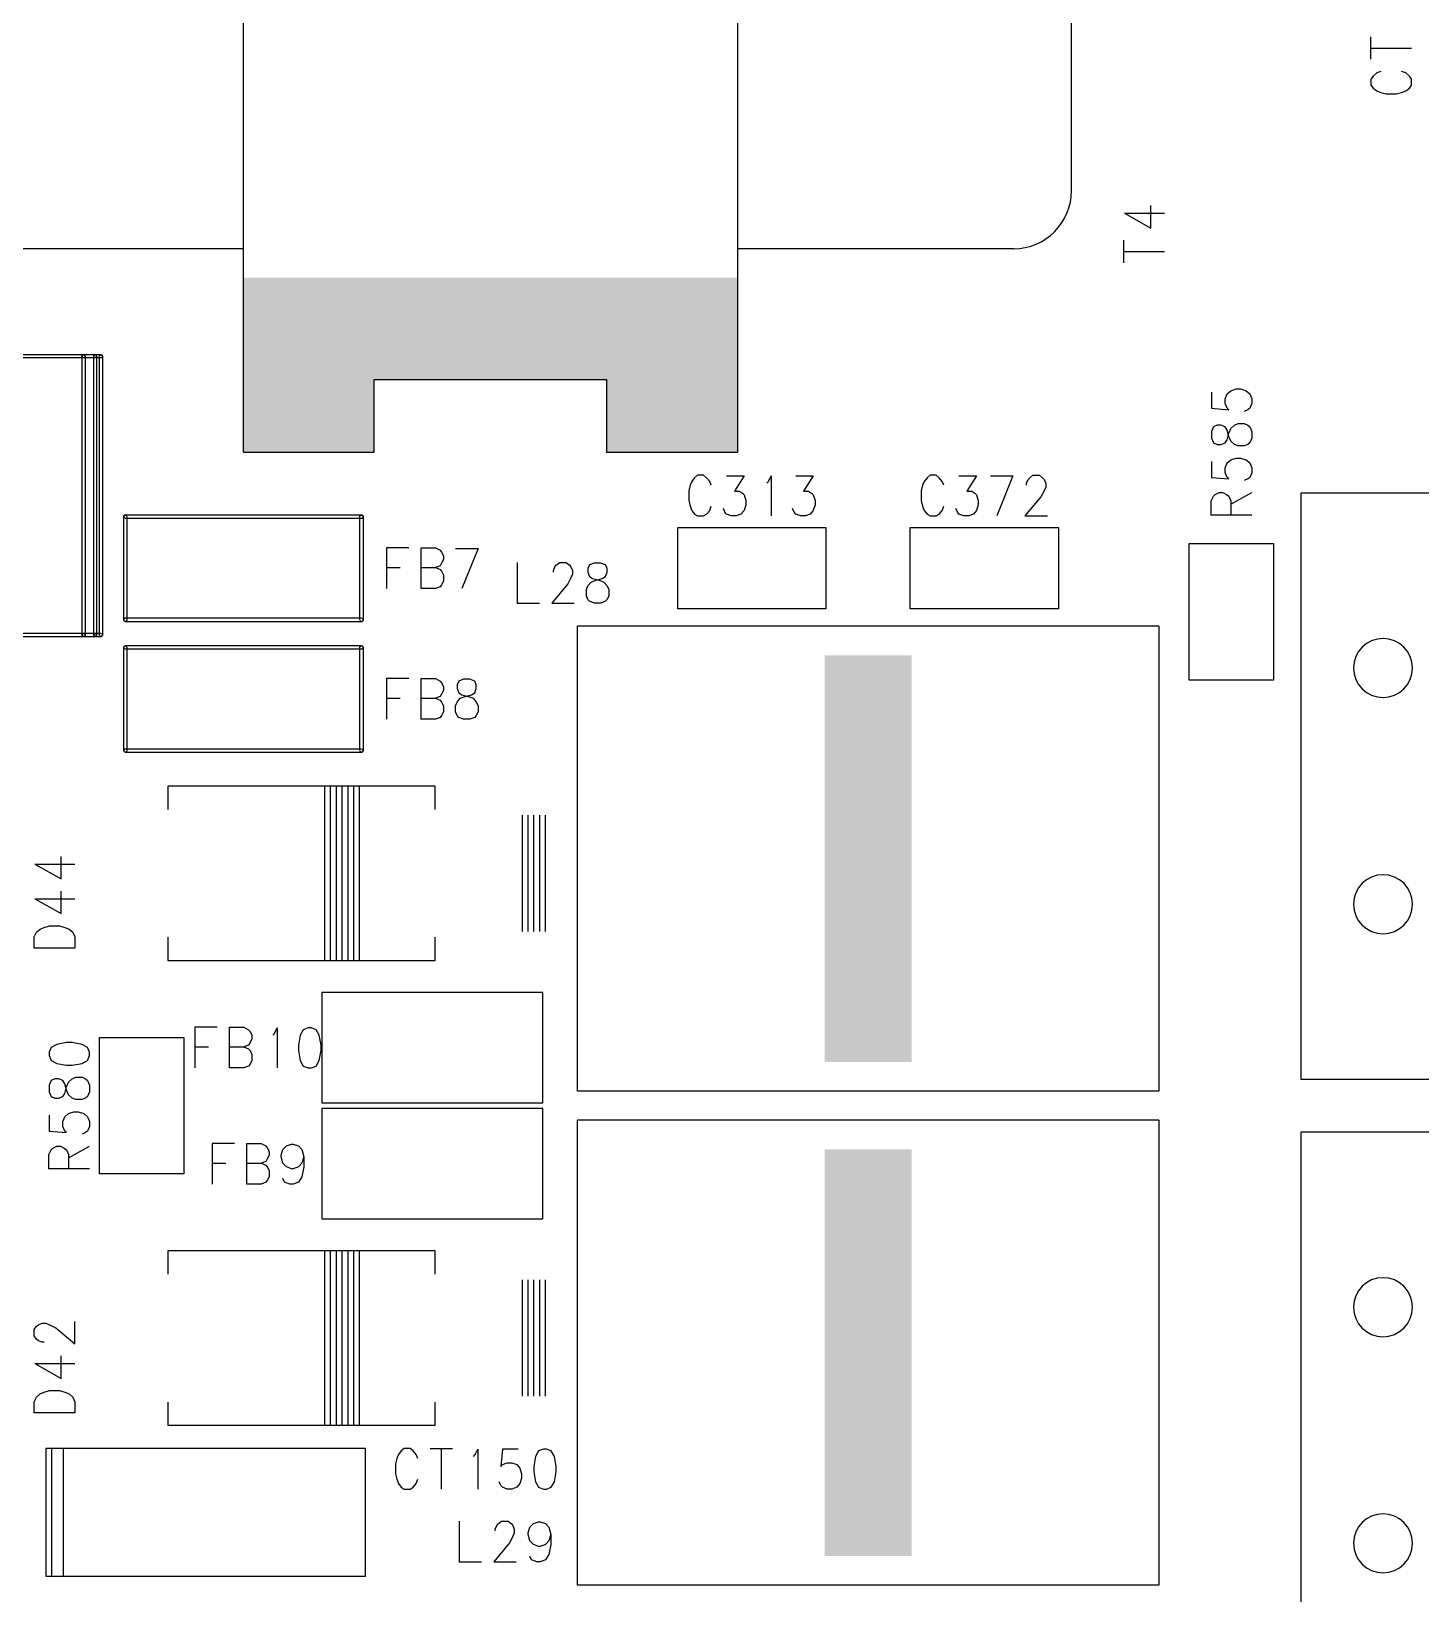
# Model space of a CAD drawing. Extents: x 295 to 953, y 10 to 290.
# Drawn here: x 709.01 to 748.45, y 117.34 to 161.71 of the extents above; entities that cross this region are included whole.
import ezdxf

# ---------------------------------------------------------------- set-up
doc = ezdxf.new("R2010")
doc.units = 0
doc.header["$LTSCALE"] = 5
doc.header["$MEASUREMENT"] = 0
doc.layers.add('13_C-SILK_GBR', color=7, linetype='CONTINUOUS')

msp = doc.modelspace()

# ---------------------------------------------------------------- linework, layer by layer
at = {"layer": '13_C-SILK_GBR'}
for p, q in [((715.028, 149.763), (715.028, 190.188)), ((729.053, 190.188), (729.053, 149.763)), ((738.54, 157.187), (738.54, 182.763)), ((747.038, 160.915), (747.038, 161.553)), ((747.038, 161.233), (748.193, 161.233)), ((747.107, 160.438), (747.038, 160.354)), ((747.038, 160.354), (747.038, 160.182)), ((747.038, 160.182), (747.107, 160.1)), ((747.212, 160.527), (747.107, 160.438)), ((747.318, 160.572), (747.212, 160.527)), ((748.036, 160.527), (747.912, 160.572)), ((748.14, 160.438), (748.036, 160.527)), ((748.193, 160.354), (748.14, 160.438)), ((748.14, 160.1), (748.193, 160.182)), ((748.193, 160.182), (748.193, 160.354)), ((747.107, 160.1), (747.212, 160.016)), ((747.212, 160.016), (747.318, 159.971)), ((747.318, 159.971), (747.475, 159.933)), ((747.475, 159.933), (747.755, 159.933)), ((747.755, 159.933), (747.912, 159.971)), ((747.912, 159.971), (748.036, 160.016)), ((748.036, 160.016), (748.14, 160.1)), ((740.796, 156.122), (740.796, 156.76)), ((740.043, 156.542), (740.796, 156.122)), ((740.043, 156.542), (741.18, 156.542)), ((740.025, 155.14), (740.025, 155.778)), ((707.19, 155.538), (715.028, 155.538)), ((729.053, 155.538), (736.89, 155.538)), ((740.025, 155.458), (741.18, 155.458)), ((710.49, 152.526), (694.815, 152.526)), ((694.815, 152.444), (710.49, 152.444)), ((710.474, 152.526), (710.449, 152.502)), ((710.449, 152.502), (710.474, 152.526)), ((710.449, 152.502), (710.449, 152.469)), ((710.449, 152.485), (710.449, 152.502)), ((710.449, 144.565), (710.449, 152.485)), ((710.449, 152.469), (710.474, 152.444)), ((710.49, 152.526), (710.474, 152.526)), ((710.474, 152.526), (710.507, 152.526)), ((710.82, 152.526), (710.49, 152.526)), ((710.49, 152.444), (710.82, 152.444)), ((710.49, 152.444), (710.507, 152.444)), ((710.531, 152.502), (710.507, 152.526)), ((710.507, 152.526), (710.531, 152.502)), ((710.507, 152.444), (710.531, 152.469)), ((710.531, 152.469), (710.531, 152.502)), ((710.531, 152.485), (710.531, 144.565)), ((710.804, 152.526), (710.779, 152.502)), ((710.779, 152.502), (710.804, 152.526)), ((710.779, 152.502), (710.779, 152.469)), ((710.779, 152.485), (710.779, 152.502)), ((710.779, 144.565), (710.779, 152.485)), ((710.779, 152.469), (710.804, 152.444)), ((710.82, 152.526), (710.804, 152.526)), ((710.804, 152.526), (710.837, 152.526)), ((710.985, 152.526), (710.82, 152.526)), ((710.82, 152.444), (710.985, 152.444)), ((710.82, 152.444), (710.837, 152.444)), ((710.837, 152.526), (710.861, 152.502)), ((710.861, 152.502), (710.837, 152.526)), ((710.837, 152.444), (710.861, 152.469)), ((710.861, 152.469), (710.861, 152.502)), ((710.861, 152.485), (710.861, 144.565)), ((710.944, 152.502), (710.969, 152.526)), ((710.944, 152.485), (710.944, 152.502)), ((710.944, 144.565), (710.944, 152.485)), ((710.969, 152.526), (711.002, 152.526)), ((710.985, 152.444), (711.002, 152.444)), ((711.026, 152.502), (711.002, 152.526)), ((711.002, 152.526), (711.026, 152.502)), ((711.002, 152.444), (711.026, 152.469)), ((711.026, 152.469), (711.026, 152.502)), ((711.026, 152.485), (711.026, 144.565)), ((718.74, 151.825), (725.34, 151.825)), ((718.74, 149.763), (718.74, 151.825)), ((725.34, 151.825), (725.34, 149.763)), ((742.518, 151.459), (742.518, 151.005)), ((742.903, 151.274), (742.955, 151.414)), ((742.955, 151.414), (743.059, 151.503)), ((743.059, 151.503), (743.218, 151.554)), ((743.218, 151.554), (743.34, 151.554)), ((743.34, 151.554), (743.498, 151.503)), ((743.498, 151.503), (743.602, 151.414)), ((743.602, 151.414), (743.655, 151.274)), ((742.518, 151.005), (743.008, 150.96)), ((742.903, 151.139), (742.903, 151.274)), ((742.955, 151.005), (742.903, 151.139)), ((743.008, 150.96), (742.955, 151.005)), ((743.549, 150.96), (743.446, 150.916)), ((743.602, 151.005), (743.549, 150.96)), ((743.655, 151.139), (743.602, 151.005)), ((743.655, 151.274), (743.655, 151.139)), ((742.569, 150.477), (742.518, 150.343)), ((742.675, 150.522), (742.569, 150.477)), ((742.781, 150.522), (742.675, 150.522)), ((742.903, 150.477), (742.781, 150.522)), ((742.955, 150.388), (742.903, 150.477)), ((743.008, 150.299), (743.059, 150.432)), ((743.059, 150.432), (743.165, 150.522)), ((743.165, 150.522), (743.271, 150.573)), ((743.271, 150.573), (743.446, 150.573)), ((743.446, 150.573), (743.549, 150.522)), ((743.549, 150.522), (743.602, 150.477)), ((743.602, 150.477), (743.655, 150.343)), ((742.518, 150.343), (742.518, 150.157)), ((742.518, 150.157), (742.569, 150.023)), ((742.569, 150.023), (742.675, 149.979)), ((742.675, 149.979), (742.781, 149.979)), ((742.781, 149.979), (742.903, 150.023)), ((742.903, 150.023), (742.955, 150.112)), ((743.008, 150.203), (742.955, 150.388)), ((742.955, 150.112), (743.008, 150.299)), ((743.059, 150.068), (743.008, 150.203)), ((743.165, 149.979), (743.059, 150.068)), ((743.271, 149.934), (743.165, 149.979)), ((743.549, 149.979), (743.446, 149.934)), ((743.602, 150.023), (743.549, 149.979)), ((743.655, 150.157), (743.602, 150.023)), ((743.655, 150.343), (743.655, 150.157)), ((715.028, 149.763), (718.74, 149.763)), ((725.34, 149.763), (729.053, 149.763)), ((742.955, 149.451), (743.059, 149.54)), ((743.059, 149.54), (743.218, 149.591)), ((743.218, 149.591), (743.34, 149.591)), ((743.446, 149.934), (743.271, 149.934)), ((743.34, 149.591), (743.498, 149.54)), ((743.498, 149.54), (743.602, 149.451)), ((727.922, 149.103), (727.84, 149.033)), ((728.094, 149.103), (727.922, 149.103)), ((728.178, 149.033), (728.094, 149.103)), ((734.522, 149.103), (734.44, 149.033)), ((734.694, 149.103), (734.522, 149.103)), ((734.778, 149.033), (734.694, 149.103)), ((737.352, 149.033), (737.441, 149.103)), ((737.441, 149.103), (737.628, 149.103)), ((737.628, 149.103), (737.717, 149.033)), ((742.518, 149.495), (742.518, 149.041)), ((742.903, 149.31), (742.955, 149.451)), ((742.903, 149.175), (742.903, 149.31)), ((742.955, 149.041), (742.903, 149.175)), ((743.602, 149.451), (743.655, 149.31)), ((743.655, 149.175), (743.602, 149.041)), ((743.655, 149.31), (743.655, 149.175)), ((727.711, 148.822), (727.673, 148.665)), ((727.673, 148.665), (727.673, 148.385)), ((727.756, 148.928), (727.711, 148.822)), ((727.84, 149.033), (727.756, 148.928)), ((728.267, 148.928), (728.178, 149.033)), ((728.312, 148.822), (728.267, 148.928)), ((728.744, 149.084), (729.242, 149.084)), ((729.242, 149.084), (728.968, 148.647)), ((728.968, 148.647), (729.109, 148.647)), ((729.109, 148.647), (729.198, 148.594)), ((729.886, 148.875), (729.937, 148.928)), ((729.937, 148.928), (730.013, 149.084)), ((730.013, 149.084), (730.013, 147.948)), ((730.708, 149.084), (731.206, 149.084)), ((731.206, 149.084), (730.932, 148.647)), ((730.932, 148.647), (731.072, 148.647)), ((731.072, 148.647), (731.161, 148.594)), ((734.311, 148.822), (734.273, 148.665)), ((734.273, 148.665), (734.273, 148.385)), ((734.356, 148.928), (734.311, 148.822)), ((734.44, 149.033), (734.356, 148.928)), ((734.867, 148.928), (734.778, 149.033)), ((734.912, 148.822), (734.867, 148.928)), ((735.344, 149.084), (735.842, 149.084)), ((735.842, 149.084), (735.568, 148.647)), ((735.568, 148.647), (735.709, 148.647)), ((735.709, 148.647), (735.798, 148.594)), ((736.237, 149.084), (736.875, 149.084)), ((736.875, 149.084), (736.415, 147.948)), ((737.263, 148.875), (737.308, 148.98)), ((737.263, 148.822), (737.263, 148.875)), ((737.308, 148.98), (737.352, 149.033)), ((737.761, 148.665), (737.672, 148.49)), ((737.717, 149.033), (737.761, 148.98)), ((737.761, 148.98), (737.806, 148.875)), ((737.806, 148.769), (737.761, 148.665)), ((737.806, 148.875), (737.806, 148.769)), ((742.518, 149.041), (743.008, 148.997)), ((743.008, 148.997), (742.955, 149.041)), ((743.549, 148.997), (743.446, 148.952)), ((743.602, 149.041), (743.549, 148.997)), ((727.673, 148.385), (727.711, 148.228)), ((727.711, 148.228), (727.756, 148.104)), ((728.267, 148.104), (728.312, 148.228)), ((729.198, 148.594), (729.242, 148.543)), ((729.242, 148.543), (729.293, 148.385)), ((729.293, 148.263), (729.242, 148.104)), ((729.293, 148.385), (729.293, 148.263)), ((731.161, 148.594), (731.206, 148.543)), ((731.206, 148.543), (731.257, 148.385)), ((731.257, 148.263), (731.206, 148.104)), ((731.257, 148.385), (731.257, 148.263)), ((734.273, 148.385), (734.311, 148.228)), ((734.311, 148.228), (734.356, 148.104)), ((734.867, 148.104), (734.912, 148.228)), ((735.798, 148.594), (735.842, 148.543)), ((735.842, 148.543), (735.893, 148.385)), ((735.893, 148.263), (735.842, 148.104)), ((735.893, 148.385), (735.893, 148.263)), ((737.672, 148.49), (737.218, 147.948)), ((742.5, 148.38), (742.569, 148.513)), ((742.5, 147.971), (742.5, 148.38)), ((742.569, 148.513), (742.622, 148.558)), ((742.622, 148.558), (742.728, 148.609)), ((742.728, 148.609), (742.833, 148.609)), ((742.833, 148.609), (742.937, 148.558)), ((742.937, 148.558), (743.008, 148.513)), ((743.008, 148.513), (743.059, 148.38)), ((743.059, 148.284), (743.655, 148.609)), ((743.059, 148.38), (743.059, 147.971)), ((745.058, 131.943), (745.058, 148.608)), ((745.058, 148.608), (779.048, 148.608)), ((711.658, 147.974), (711.63, 147.946)), ((711.63, 147.946), (711.658, 147.974)), ((711.63, 147.946), (711.63, 147.913)), ((711.63, 147.929), (711.63, 147.946)), ((711.63, 144.996), (711.63, 147.929)), ((711.63, 147.913), (711.658, 147.885)), ((711.675, 147.974), (711.658, 147.974)), ((711.658, 147.974), (711.691, 147.974)), ((718.38, 147.974), (711.675, 147.974)), ((711.675, 147.885), (718.38, 147.885)), ((711.691, 147.974), (711.719, 147.946)), ((711.719, 147.929), (711.719, 144.996)), ((718.336, 147.946), (718.364, 147.974)), ((718.336, 147.929), (718.336, 147.946)), ((718.336, 144.996), (718.336, 147.929)), ((718.364, 147.974), (718.397, 147.974)), ((718.38, 147.885), (718.397, 147.885)), ((718.397, 147.974), (718.425, 147.946)), ((718.425, 147.946), (718.397, 147.974)), ((718.397, 147.885), (718.425, 147.913)), ((718.425, 147.913), (718.425, 147.946)), ((718.425, 147.929), (718.425, 144.996)), ((727.756, 148.104), (727.84, 148)), ((727.84, 148), (727.922, 147.948)), ((727.922, 147.948), (728.094, 147.948)), ((728.094, 147.948), (728.178, 148)), ((728.178, 148), (728.267, 148.104)), ((728.699, 148.053), (728.655, 148.157)), ((728.744, 148), (728.699, 148.053)), ((728.878, 147.948), (728.744, 148)), ((729.02, 147.948), (728.878, 147.948)), ((729.153, 148), (729.02, 147.948)), ((729.242, 148.104), (729.153, 148)), ((730.663, 148.053), (730.618, 148.157)), ((730.708, 148), (730.663, 148.053)), ((730.841, 147.948), (730.708, 148)), ((730.983, 147.948), (730.841, 147.948)), ((731.117, 148), (730.983, 147.948)), ((731.206, 148.104), (731.117, 148)), ((734.356, 148.104), (734.44, 148)), ((734.44, 148), (734.522, 147.948)), ((734.522, 147.948), (734.694, 147.948)), ((734.694, 147.948), (734.778, 148)), ((734.778, 148), (734.867, 148.104)), ((735.299, 148.053), (735.255, 148.157)), ((735.344, 148), (735.299, 148.053)), ((735.478, 147.948), (735.344, 148)), ((735.62, 147.948), (735.478, 147.948)), ((735.753, 148), (735.62, 147.948)), ((735.842, 148.104), (735.753, 148)), ((737.218, 147.948), (737.857, 147.948)), ((743.655, 147.971), (742.5, 147.971)), ((727.361, 145.308), (727.361, 147.618)), ((727.361, 147.618), (731.569, 147.618)), ((731.569, 147.618), (731.569, 145.308)), ((733.961, 145.308), (733.961, 147.618)), ((733.961, 147.618), (738.169, 147.618)), ((738.169, 147.618), (738.169, 145.308)), ((719.727, 147.04), (719.09, 147.04)), ((719.09, 147.04), (719.09, 145.885)), ((720.072, 145.885), (720.072, 147.04)), ((720.072, 147.04), (720.479, 147.04)), ((720.479, 147.04), (720.613, 146.971)), ((720.613, 146.971), (720.657, 146.918)), ((720.657, 146.918), (720.709, 146.812)), ((721.053, 147.022), (721.69, 147.022)), ((721.69, 147.022), (721.232, 145.885)), ((741.881, 147.164), (744.274, 147.164)), ((741.881, 143.286), (741.881, 147.164)), ((744.274, 147.164), (744.274, 143.286)), ((719.09, 146.481), (719.479, 146.481)), ((720.072, 146.481), (720.479, 146.481)), ((720.613, 146.532), (720.479, 146.481)), ((720.479, 146.481), (720.613, 146.428)), ((720.657, 146.603), (720.613, 146.532)), ((720.613, 146.428), (720.657, 146.375)), ((720.709, 146.707), (720.657, 146.603)), ((720.709, 146.812), (720.709, 146.707)), ((722.802, 146.628), (722.802, 145.473)), ((723.829, 146.4), (723.873, 146.505)), ((723.873, 146.505), (723.918, 146.558)), ((723.918, 146.558), (724.007, 146.628)), ((724.007, 146.628), (724.192, 146.628)), ((724.192, 146.628), (724.281, 146.558)), ((724.281, 146.558), (724.325, 146.505)), ((724.325, 146.505), (724.37, 146.4)), ((724.855, 146.558), (724.81, 146.453)), ((724.81, 146.453), (724.81, 146.347)), ((724.989, 146.609), (724.855, 146.558)), ((725.173, 146.609), (724.989, 146.609)), ((725.307, 146.558), (725.173, 146.609)), ((725.352, 146.453), (725.307, 146.558)), ((725.352, 146.347), (725.352, 146.453)), ((720.657, 145.991), (720.613, 145.938)), ((720.657, 146.375), (720.709, 146.269)), ((720.709, 146.095), (720.657, 145.991)), ((720.709, 146.269), (720.709, 146.095)), ((724.236, 146.015), (723.784, 145.473)), ((723.829, 146.347), (723.829, 146.4)), ((724.325, 146.19), (724.236, 146.015)), ((724.37, 146.294), (724.325, 146.19)), ((724.37, 146.4), (724.37, 146.294)), ((724.81, 146.347), (724.855, 146.225)), ((724.81, 145.963), (724.9, 146.068)), ((724.855, 146.225), (724.944, 146.172)), ((724.9, 146.068), (725.033, 146.119)), ((724.944, 146.172), (725.129, 146.119)), ((725.033, 146.119), (725.218, 146.172)), ((725.129, 146.119), (725.263, 146.068)), ((725.218, 146.172), (725.307, 146.225)), ((725.263, 146.068), (725.352, 145.963)), ((725.307, 146.225), (725.352, 146.347)), ((720.479, 145.885), (720.072, 145.885)), ((720.613, 145.938), (720.479, 145.885)), ((724.766, 145.857), (724.81, 145.963)), ((724.766, 145.682), (724.766, 145.857)), ((724.81, 145.578), (724.766, 145.682)), ((724.855, 145.525), (724.81, 145.578)), ((725.352, 145.578), (725.307, 145.525)), ((725.352, 145.963), (725.403, 145.857)), ((725.403, 145.682), (725.352, 145.578)), ((725.403, 145.857), (725.403, 145.682)), ((722.802, 145.473), (723.439, 145.473)), ((723.784, 145.473), (724.421, 145.473)), ((724.989, 145.473), (724.855, 145.525)), ((725.173, 145.473), (724.989, 145.473)), ((725.307, 145.525), (725.173, 145.473)), ((731.569, 145.308), (727.361, 145.308)), ((738.169, 145.308), (733.961, 145.308)), ((711.658, 145.04), (711.63, 145.012)), ((711.63, 145.012), (711.63, 144.979)), ((711.658, 144.951), (711.63, 144.979)), ((711.63, 144.979), (711.658, 144.951)), ((711.675, 145.04), (711.658, 145.04)), ((711.691, 144.951), (711.658, 144.951)), ((718.38, 145.04), (711.675, 145.04)), ((711.675, 144.951), (718.38, 144.951)), ((711.719, 144.979), (711.691, 144.951)), ((711.719, 144.996), (711.719, 144.979)), ((718.364, 144.951), (718.336, 144.979)), ((718.397, 144.951), (718.364, 144.951)), ((718.38, 144.951), (718.397, 144.951)), ((718.425, 145.012), (718.397, 145.04)), ((718.425, 144.979), (718.397, 144.951)), ((718.397, 144.951), (718.425, 144.979)), ((718.425, 144.979), (718.425, 145.012)), ((718.425, 144.996), (718.425, 144.979)), ((724.515, 131.613), (724.515, 144.813)), ((741.015, 144.813), (724.515, 144.813)), ((741.015, 144.813), (741.015, 131.613)), ((710.49, 144.606), (694.815, 144.606)), ((694.815, 144.524), (710.49, 144.524)), ((710.474, 144.606), (710.449, 144.582)), ((710.449, 144.582), (710.449, 144.549)), ((710.449, 144.549), (710.474, 144.524)), ((710.474, 144.524), (710.449, 144.549)), ((710.49, 144.606), (710.474, 144.606)), ((710.507, 144.524), (710.474, 144.524)), ((710.82, 144.606), (710.49, 144.606)), ((710.49, 144.524), (710.82, 144.524)), ((710.49, 144.524), (710.507, 144.524)), ((710.531, 144.582), (710.507, 144.606)), ((710.507, 144.524), (710.531, 144.549)), ((710.531, 144.549), (710.507, 144.524)), ((710.531, 144.549), (710.531, 144.582)), ((710.531, 144.565), (710.531, 144.549)), ((710.804, 144.606), (710.779, 144.582)), ((710.779, 144.582), (710.779, 144.549)), ((710.779, 144.549), (710.804, 144.524)), ((710.804, 144.524), (710.779, 144.549)), ((710.82, 144.606), (710.804, 144.606)), ((710.837, 144.524), (710.804, 144.524)), ((710.985, 144.606), (710.82, 144.606)), ((710.82, 144.524), (710.985, 144.524)), ((710.82, 144.524), (710.837, 144.524)), ((710.861, 144.582), (710.837, 144.606)), ((710.837, 144.524), (710.861, 144.549)), ((710.861, 144.549), (710.837, 144.524)), ((710.861, 144.549), (710.861, 144.582)), ((710.861, 144.565), (710.861, 144.549)), ((710.969, 144.524), (710.944, 144.549)), ((711.002, 144.524), (710.969, 144.524)), ((710.985, 144.524), (711.002, 144.524)), ((711.026, 144.582), (711.002, 144.606)), ((711.026, 144.549), (711.002, 144.524)), ((711.002, 144.524), (711.026, 144.549)), ((711.026, 144.549), (711.026, 144.582)), ((711.026, 144.565), (711.026, 144.549)), ((711.658, 144.261), (711.63, 144.233)), ((711.63, 144.233), (711.658, 144.261)), ((711.63, 144.233), (711.63, 144.2)), ((711.63, 144.217), (711.63, 144.233)), ((711.63, 141.283), (711.63, 144.217)), ((711.675, 144.261), (711.658, 144.261)), ((711.658, 144.261), (711.691, 144.261)), ((718.38, 144.261), (711.675, 144.261)), ((711.691, 144.261), (711.719, 144.233)), ((711.719, 144.217), (711.719, 141.283)), ((718.336, 144.233), (718.364, 144.261)), ((718.336, 144.217), (718.336, 144.233)), ((718.336, 141.283), (718.336, 144.217)), ((718.364, 144.261), (718.397, 144.261)), ((718.397, 144.261), (718.425, 144.233)), ((718.425, 144.233), (718.397, 144.261)), ((718.425, 144.2), (718.425, 144.233)), ((718.425, 144.217), (718.425, 141.283)), ((711.63, 144.2), (711.658, 144.172)), ((711.675, 144.172), (718.38, 144.172)), ((718.38, 144.172), (718.397, 144.172)), ((718.397, 144.172), (718.425, 144.2)), ((719.727, 143.328), (719.09, 143.328)), ((719.09, 143.328), (719.09, 142.173)), ((720.072, 142.173), (720.072, 143.328)), ((720.072, 143.328), (720.479, 143.328)), ((720.479, 143.328), (720.613, 143.258)), ((720.613, 143.258), (720.657, 143.205)), ((720.657, 142.89), (720.613, 142.819)), ((720.657, 143.205), (720.709, 143.1)), ((720.709, 142.994), (720.657, 142.89)), ((720.709, 143.1), (720.709, 142.994)), ((721.142, 143.258), (721.098, 143.153)), ((721.098, 143.153), (721.098, 143.047)), ((721.098, 143.047), (721.142, 142.925)), ((721.276, 143.309), (721.142, 143.258)), ((721.142, 142.925), (721.232, 142.872)), ((721.461, 143.309), (721.276, 143.309)), ((721.595, 143.258), (721.461, 143.309)), ((721.505, 142.872), (721.595, 142.925)), ((721.639, 143.153), (721.595, 143.258)), ((721.595, 142.925), (721.639, 143.047)), ((721.639, 143.047), (721.639, 143.153)), ((744.274, 143.286), (741.881, 143.286)), ((719.09, 142.768), (719.479, 142.768)), ((720.072, 142.768), (720.479, 142.768)), ((720.613, 142.819), (720.479, 142.768)), ((720.479, 142.768), (720.613, 142.715)), ((720.613, 142.715), (720.657, 142.663)), ((720.657, 142.663), (720.709, 142.557)), ((720.709, 142.557), (720.709, 142.382)), ((721.053, 142.557), (721.098, 142.663)), ((721.053, 142.382), (721.053, 142.557)), ((721.098, 142.663), (721.187, 142.768)), ((721.187, 142.768), (721.321, 142.819)), ((721.232, 142.872), (721.416, 142.819)), ((721.321, 142.819), (721.505, 142.872)), ((721.416, 142.819), (721.55, 142.768)), ((721.55, 142.768), (721.639, 142.663)), ((721.639, 142.663), (721.69, 142.557)), ((721.69, 142.557), (721.69, 142.382)), ((720.479, 142.173), (720.072, 142.173)), ((720.613, 142.225), (720.479, 142.173)), ((720.657, 142.278), (720.613, 142.225)), ((720.709, 142.382), (720.657, 142.278)), ((721.098, 142.278), (721.053, 142.382)), ((721.142, 142.225), (721.098, 142.278)), ((721.276, 142.173), (721.142, 142.225)), ((721.461, 142.173), (721.276, 142.173)), ((721.595, 142.225), (721.461, 142.173)), ((721.639, 142.278), (721.595, 142.225)), ((721.69, 142.382), (721.639, 142.278)), ((711.658, 141.328), (711.63, 141.3)), ((711.63, 141.3), (711.63, 141.267)), ((711.658, 141.239), (711.63, 141.267)), ((711.63, 141.267), (711.658, 141.239)), ((711.675, 141.328), (711.658, 141.328)), ((711.691, 141.239), (711.658, 141.239)), ((718.38, 141.328), (711.675, 141.328)), ((711.675, 141.239), (718.38, 141.239)), ((711.719, 141.267), (711.691, 141.239)), ((711.719, 141.283), (711.719, 141.267)), ((718.364, 141.239), (718.336, 141.267)), ((718.397, 141.239), (718.364, 141.239)), ((718.38, 141.239), (718.397, 141.239)), ((718.425, 141.3), (718.397, 141.328)), ((718.425, 141.267), (718.397, 141.239)), ((718.397, 141.239), (718.425, 141.267)), ((718.425, 141.267), (718.425, 141.3)), ((718.425, 141.283), (718.425, 141.267)), ((720.473, 140.275), (712.883, 140.275)), ((712.883, 140.275), (712.883, 139.615)), ((717.338, 135.325), (717.338, 140.275)), ((717.503, 135.325), (717.503, 140.275)), ((717.668, 135.325), (717.668, 140.275)), ((717.833, 135.325), (717.833, 140.275)), ((717.998, 135.325), (717.998, 140.275)), ((718.163, 135.325), (718.163, 140.275)), ((718.328, 135.325), (718.328, 140.275)), ((720.473, 139.615), (720.473, 140.275)), ((722.948, 136.15), (722.948, 139.45)), ((723.113, 136.15), (723.113, 139.45)), ((723.278, 136.15), (723.278, 139.45)), ((723.443, 136.15), (723.443, 139.45)), ((723.608, 136.15), (723.608, 139.45)), ((709.106, 138.059), (709.858, 137.638)), ((709.106, 138.059), (710.243, 138.059)), ((709.858, 137.638), (709.858, 138.275)), ((709.858, 136.657), (709.858, 137.293)), ((709.106, 137.077), (709.858, 136.657)), ((709.106, 137.077), (710.243, 137.077)), ((709.262, 136.216), (709.368, 136.261)), ((709.368, 136.261), (709.525, 136.312)), ((709.525, 136.312), (709.805, 136.312)), ((709.805, 136.312), (709.962, 136.261)), ((709.962, 136.261), (710.086, 136.216)), ((709.088, 135.993), (709.157, 136.127)), ((709.088, 135.675), (709.088, 135.993)), ((709.157, 136.127), (709.262, 136.216)), ((710.086, 136.216), (710.19, 136.127)), ((710.19, 136.127), (710.243, 135.993)), ((710.243, 135.993), (710.243, 135.675)), ((712.883, 135.985), (712.883, 135.325)), ((720.473, 135.325), (720.473, 135.985)), ((710.243, 135.675), (709.088, 135.675)), ((712.883, 135.325), (720.473, 135.325)), ((723.525, 134.418), (717.255, 134.418)), ((717.255, 134.418), (717.255, 131.283)), ((723.525, 131.283), (723.525, 134.418)), ((710.944, 129.261), (710.944, 133.139)), ((710.944, 133.139), (713.336, 133.139)), ((713.336, 133.139), (713.336, 129.261)), ((714.287, 133.428), (713.648, 133.428)), ((713.648, 133.428), (713.648, 132.273)), ((714.63, 132.273), (714.63, 133.428)), ((714.63, 133.428), (715.039, 133.428)), ((715.039, 133.428), (715.173, 133.358)), ((715.173, 133.358), (715.217, 133.305)), ((715.217, 133.305), (715.268, 133.2)), ((715.268, 133.2), (715.268, 133.094)), ((715.861, 133.2), (715.912, 133.253)), ((715.912, 133.253), (715.988, 133.409)), ((715.988, 133.409), (715.988, 132.273)), ((716.638, 133.2), (716.593, 132.919)), ((716.727, 133.358), (716.638, 133.2)), ((716.867, 133.409), (716.727, 133.358)), ((716.958, 133.409), (716.867, 133.409)), ((717.092, 133.358), (716.958, 133.409)), ((717.181, 133.2), (717.092, 133.358)), ((717.232, 132.919), (717.181, 133.2)), ((709.569, 132.852), (709.518, 132.718)), ((709.518, 132.718), (709.518, 132.627)), ((709.728, 132.941), (709.569, 132.852)), ((710.008, 132.992), (709.728, 132.941)), ((710.165, 132.992), (710.008, 132.992)), ((710.446, 132.941), (710.165, 132.992)), ((710.602, 132.852), (710.446, 132.941)), ((710.655, 132.718), (710.602, 132.852)), ((710.655, 132.627), (710.655, 132.718)), ((713.648, 132.868), (714.038, 132.868)), ((714.63, 132.868), (715.039, 132.868)), ((715.173, 132.919), (715.039, 132.868)), ((715.039, 132.868), (715.173, 132.815)), ((715.217, 132.99), (715.173, 132.919)), ((715.173, 132.815), (715.217, 132.763)), ((715.268, 133.094), (715.217, 132.99)), ((715.217, 132.763), (715.268, 132.657)), ((716.593, 132.919), (716.593, 132.763)), ((716.593, 132.763), (716.638, 132.482)), ((717.181, 132.482), (717.232, 132.763)), ((717.232, 132.763), (717.232, 132.919)), ((709.518, 132.627), (709.569, 132.487)), ((709.569, 132.487), (709.728, 132.398)), ((709.728, 132.398), (710.008, 132.353)), ((710.008, 132.353), (710.165, 132.353)), ((710.165, 132.353), (710.446, 132.398)), ((710.446, 132.398), (710.602, 132.487)), ((710.602, 132.487), (710.655, 132.627)), ((715.039, 132.273), (714.63, 132.273)), ((715.173, 132.325), (715.039, 132.273)), ((715.217, 132.378), (715.173, 132.325)), ((715.268, 132.482), (715.217, 132.378)), ((715.268, 132.657), (715.268, 132.482)), ((716.638, 132.482), (716.727, 132.325)), ((716.727, 132.325), (716.867, 132.273)), ((716.867, 132.273), (716.958, 132.273)), ((716.958, 132.273), (717.092, 132.325)), ((717.092, 132.325), (717.181, 132.482)), ((709.569, 131.914), (709.518, 131.781)), ((709.675, 131.959), (709.569, 131.914)), ((709.781, 131.959), (709.675, 131.959)), ((709.903, 131.914), (709.781, 131.959)), ((709.955, 131.825), (709.903, 131.914)), ((710.008, 131.641), (709.955, 131.825)), ((710.008, 131.736), (710.059, 131.87)), ((710.059, 131.87), (710.165, 131.959)), ((710.165, 131.959), (710.271, 132.01)), ((710.271, 132.01), (710.446, 132.01)), ((710.446, 132.01), (710.549, 131.959)), ((710.549, 131.959), (710.602, 131.914)), ((710.602, 131.914), (710.655, 131.781)), ((779.048, 131.943), (745.058, 131.943)), ((709.518, 131.781), (709.518, 131.594)), ((709.518, 131.594), (709.569, 131.461)), ((709.569, 131.461), (709.675, 131.416)), ((709.675, 131.416), (709.781, 131.416)), ((709.781, 131.416), (709.903, 131.461)), ((709.903, 131.461), (709.955, 131.55)), ((709.955, 131.55), (710.008, 131.736)), ((710.059, 131.505), (710.008, 131.641)), ((710.165, 131.416), (710.059, 131.505)), ((710.271, 131.372), (710.165, 131.416)), ((710.446, 131.372), (710.271, 131.372)), ((710.549, 131.416), (710.446, 131.372)), ((710.602, 131.461), (710.549, 131.416)), ((710.655, 131.594), (710.602, 131.461)), ((710.655, 131.781), (710.655, 131.594)), ((741.015, 131.613), (724.515, 131.613)), ((709.518, 130.933), (709.518, 130.479)), ((709.955, 130.888), (710.059, 130.977)), ((710.059, 130.977), (710.218, 131.028)), ((710.218, 131.028), (710.34, 131.028)), ((710.34, 131.028), (710.498, 130.977)), ((710.498, 130.977), (710.602, 130.888)), ((717.255, 131.283), (723.525, 131.283)), ((723.525, 131.118), (717.255, 131.118)), ((717.255, 131.118), (717.255, 127.983)), ((723.525, 127.983), (723.525, 131.118)), ((709.518, 130.479), (710.008, 130.434)), ((709.903, 130.748), (709.955, 130.888)), ((709.903, 130.613), (709.903, 130.748)), ((709.955, 130.479), (709.903, 130.613)), ((710.008, 130.434), (709.955, 130.479)), ((710.602, 130.479), (710.549, 130.434)), ((710.602, 130.888), (710.655, 130.748)), ((710.655, 130.613), (710.602, 130.479)), ((710.655, 130.748), (710.655, 130.613)), ((724.515, 117.588), (724.515, 130.788)), ((741.015, 130.788), (724.515, 130.788)), ((741.015, 130.788), (741.015, 117.588)), ((745.058, 113.793), (745.058, 130.458)), ((745.058, 130.458), (779.048, 130.458)), ((709.622, 129.996), (709.728, 130.047)), ((709.728, 130.047), (709.833, 130.047)), ((709.833, 130.047), (709.937, 129.996)), ((710.059, 129.722), (710.655, 130.047)), ((710.549, 130.434), (710.446, 130.39)), ((714.777, 130.128), (714.14, 130.128)), ((714.14, 130.128), (714.14, 128.973)), ((715.122, 128.973), (715.122, 130.128)), ((715.122, 130.128), (715.529, 130.128)), ((715.529, 130.128), (715.663, 130.058)), ((715.663, 130.058), (715.707, 130.005)), ((716.148, 129.953), (716.25, 130.058)), ((716.25, 130.058), (716.397, 130.109)), ((716.397, 130.109), (716.442, 130.109)), ((716.442, 130.109), (716.593, 130.058)), ((716.593, 130.058), (716.689, 129.953)), ((709.5, 129.817), (709.569, 129.951)), ((709.5, 129.408), (709.5, 129.817)), ((709.569, 129.951), (709.622, 129.996)), ((709.937, 129.996), (710.008, 129.951)), ((710.008, 129.951), (710.059, 129.817)), ((710.059, 129.817), (710.059, 129.408)), ((714.14, 129.568), (714.529, 129.568)), ((715.122, 129.568), (715.529, 129.568)), ((715.663, 129.619), (715.529, 129.568)), ((715.529, 129.568), (715.663, 129.515)), ((715.707, 129.69), (715.663, 129.619)), ((715.707, 130.005), (715.759, 129.9)), ((715.759, 129.794), (715.707, 129.69)), ((715.759, 129.9), (715.759, 129.794)), ((716.103, 129.794), (716.148, 129.953)), ((716.103, 129.743), (716.103, 129.794)), ((716.148, 129.568), (716.103, 129.743)), ((716.25, 129.463), (716.148, 129.568)), ((716.689, 129.568), (716.593, 129.463)), ((716.689, 129.953), (716.74, 129.743)), ((716.74, 129.743), (716.689, 129.568)), ((716.74, 129.743), (716.74, 129.463)), ((710.655, 129.408), (709.5, 129.408)), ((713.336, 129.261), (710.944, 129.261)), ((715.663, 129.515), (715.707, 129.463)), ((715.707, 129.463), (715.759, 129.357)), ((715.759, 129.182), (715.707, 129.078)), ((715.759, 129.357), (715.759, 129.182)), ((716.199, 129.025), (716.148, 129.129)), ((716.397, 129.41), (716.25, 129.463)), ((716.442, 129.41), (716.397, 129.41)), ((716.593, 129.463), (716.442, 129.41)), ((716.689, 129.182), (716.593, 129.025)), ((716.74, 129.463), (716.689, 129.182)), ((715.529, 128.973), (715.122, 128.973)), ((715.663, 129.025), (715.529, 128.973)), ((715.707, 129.078), (715.663, 129.025)), ((716.346, 128.973), (716.199, 129.025)), ((716.442, 128.973), (716.346, 128.973)), ((716.593, 129.025), (716.442, 128.973)), ((717.255, 127.983), (723.525, 127.983)), ((720.473, 127.075), (712.883, 127.075)), ((712.883, 127.075), (712.883, 126.415)), ((717.338, 122.125), (717.338, 127.075)), ((717.503, 122.125), (717.503, 127.075)), ((717.668, 122.125), (717.668, 127.075)), ((717.833, 122.125), (717.833, 127.075)), ((717.998, 122.125), (717.998, 127.075)), ((718.163, 122.125), (718.163, 127.075)), ((718.328, 122.125), (718.328, 127.075)), ((720.473, 126.415), (720.473, 127.075)), ((722.948, 122.95), (722.948, 126.25)), ((723.113, 122.95), (723.113, 126.25)), ((723.278, 122.95), (723.278, 126.25)), ((723.443, 122.95), (723.443, 126.25)), ((723.608, 122.95), (723.608, 126.25)), ((709.088, 124.846), (709.157, 124.935)), ((709.088, 124.661), (709.088, 124.846)), ((709.157, 124.935), (709.21, 124.98)), ((709.21, 124.98), (709.315, 125.024)), ((709.315, 125.024), (709.421, 125.024)), ((709.421, 125.024), (709.525, 124.98)), ((709.525, 124.98), (709.7, 124.89)), ((709.7, 124.89), (710.243, 124.438)), ((710.243, 124.438), (710.243, 125.075)), ((709.157, 124.572), (709.088, 124.661)), ((709.21, 124.527), (709.157, 124.572)), ((709.315, 124.483), (709.21, 124.527)), ((709.368, 124.483), (709.315, 124.483)), ((709.106, 123.877), (709.858, 123.457)), ((709.106, 123.877), (710.243, 123.877)), ((709.858, 123.457), (709.858, 124.093)), ((709.088, 122.793), (709.157, 122.927)), ((709.157, 122.927), (709.262, 123.016)), ((709.262, 123.016), (709.368, 123.061)), ((709.368, 123.061), (709.525, 123.112)), ((709.525, 123.112), (709.805, 123.112)), ((709.805, 123.112), (709.962, 123.061)), ((709.962, 123.061), (710.086, 123.016)), ((710.086, 123.016), (710.19, 122.927)), ((710.19, 122.927), (710.243, 122.793)), ((709.088, 122.475), (709.088, 122.793)), ((710.243, 122.475), (709.088, 122.475)), ((710.243, 122.793), (710.243, 122.475)), ((712.883, 122.785), (712.883, 122.125)), ((720.473, 122.125), (720.473, 122.785)), ((712.883, 122.125), (720.473, 122.125)), ((709.583, 121.465), (709.418, 121.465)), ((709.418, 121.465), (709.418, 117.835)), ((709.913, 121.465), (709.583, 121.465)), ((709.583, 121.465), (709.583, 117.835)), ((709.913, 121.465), (709.913, 117.835)), ((718.493, 121.465), (709.913, 121.465)), ((718.493, 117.835), (718.493, 121.465)), ((719.384, 121.185), (719.346, 121.028)), ((719.428, 121.29), (719.384, 121.185)), ((719.511, 121.396), (719.428, 121.29)), ((719.593, 121.465), (719.511, 121.396)), ((719.766, 121.465), (719.593, 121.465)), ((719.849, 121.396), (719.766, 121.465)), ((719.938, 121.29), (719.849, 121.396)), ((719.983, 121.185), (719.938, 121.29)), ((720.327, 121.465), (720.964, 121.465)), ((720.646, 121.465), (720.646, 120.31)), ((721.557, 121.237), (721.608, 121.29)), ((721.608, 121.29), (721.685, 121.447)), ((721.685, 121.447), (721.685, 120.31)), ((722.38, 121.447), (722.335, 120.957)), ((722.832, 121.447), (722.38, 121.447)), ((723.317, 121.237), (723.273, 120.957)), ((723.406, 121.396), (723.317, 121.237)), ((723.547, 121.447), (723.406, 121.396)), ((723.636, 121.447), (723.547, 121.447)), ((723.769, 121.396), (723.636, 121.447)), ((723.858, 121.237), (723.769, 121.396)), ((723.91, 120.957), (723.858, 121.237)), ((719.346, 121.028), (719.346, 120.747)), ((719.346, 120.747), (719.384, 120.591)), ((722.335, 120.957), (722.38, 121.01)), ((722.38, 121.01), (722.514, 121.062)), ((722.514, 121.062), (722.647, 121.062)), ((722.647, 121.062), (722.788, 121.01)), ((722.788, 121.01), (722.877, 120.906)), ((722.877, 120.906), (722.928, 120.747)), ((722.928, 120.747), (722.928, 120.625)), ((723.273, 120.957), (723.273, 120.8)), ((723.273, 120.8), (723.317, 120.52)), ((723.858, 120.52), (723.91, 120.8)), ((723.91, 120.8), (723.91, 120.957)), ((719.384, 120.591), (719.428, 120.467)), ((719.428, 120.467), (719.511, 120.363)), ((719.511, 120.363), (719.593, 120.31)), ((719.593, 120.31), (719.766, 120.31)), ((719.766, 120.31), (719.849, 120.363)), ((719.849, 120.363), (719.938, 120.467)), ((719.938, 120.467), (719.983, 120.591)), ((722.335, 120.416), (722.291, 120.52)), ((722.38, 120.363), (722.335, 120.416)), ((722.514, 120.31), (722.38, 120.363)), ((722.647, 120.31), (722.514, 120.31)), ((722.788, 120.363), (722.647, 120.31)), ((722.877, 120.467), (722.788, 120.363)), ((722.928, 120.625), (722.877, 120.467)), ((723.317, 120.52), (723.406, 120.363)), ((723.406, 120.363), (723.547, 120.31)), ((723.547, 120.31), (723.636, 120.31)), ((723.636, 120.31), (723.769, 120.363)), ((723.769, 120.363), (723.858, 120.52)), ((721.152, 119.403), (721.152, 118.248)), ((722.268, 119.333), (722.357, 119.403)), ((722.357, 119.403), (722.542, 119.403)), ((722.542, 119.403), (722.631, 119.333)), ((723.263, 119.333), (723.41, 119.384)), ((723.41, 119.384), (723.454, 119.384)), ((723.454, 119.384), (723.606, 119.333)), ((722.179, 119.175), (722.223, 119.28)), ((722.179, 119.122), (722.179, 119.175)), ((722.223, 119.28), (722.268, 119.333)), ((722.675, 118.965), (722.586, 118.79)), ((722.631, 119.333), (722.675, 119.28)), ((722.675, 119.28), (722.72, 119.175)), ((722.72, 119.069), (722.675, 118.965)), ((722.72, 119.175), (722.72, 119.069)), ((723.116, 119.069), (723.16, 119.228)), ((723.116, 119.018), (723.116, 119.069)), ((723.16, 118.843), (723.116, 119.018)), ((723.16, 119.228), (723.263, 119.333)), ((723.606, 119.333), (723.702, 119.228)), ((723.702, 119.228), (723.753, 119.018)), ((723.753, 119.018), (723.702, 118.843)), ((723.753, 119.018), (723.753, 118.738)), ((722.586, 118.79), (722.134, 118.248)), ((723.263, 118.738), (723.16, 118.843)), ((723.41, 118.685), (723.263, 118.738)), ((723.454, 118.685), (723.41, 118.685)), ((723.606, 118.738), (723.454, 118.685)), ((723.702, 118.843), (723.606, 118.738)), ((723.753, 118.738), (723.702, 118.457)), ((721.152, 118.248), (721.789, 118.248)), ((722.134, 118.248), (722.771, 118.248)), ((723.212, 118.3), (723.16, 118.404)), ((723.358, 118.248), (723.212, 118.3)), ((723.454, 118.248), (723.358, 118.248)), ((723.606, 118.3), (723.454, 118.248)), ((723.702, 118.457), (723.606, 118.3)), ((709.418, 117.835), (709.583, 117.835)), ((709.583, 117.835), (709.913, 117.835)), ((709.913, 117.835), (718.493, 117.835)), ((741.015, 117.588), (724.515, 117.588))]:
    msp.add_line(p, q, dxfattribs=at)
for centre, radius, start, end in [((736.89, 157.187), 1.65, 270, 0), ((747.384, 143.628), 0.838, 0, 180), ((747.384, 143.628), 0.838, 180, 0), ((747.384, 136.922), 0.838, 0, 180), ((747.384, 136.922), 0.838, 180, 0), ((747.384, 125.478), 0.838, 0, 180), ((747.384, 125.478), 0.838, 180, 0), ((747.384, 118.772), 0.838, 0, 180), ((747.384, 118.772), 0.838, 180, 0)]:
    msp.add_arc(centre, radius, start, end, dxfattribs=at)
for points in [[(715.028, 154.712), (715.028, 154.713), (729.053, 154.712), (715.028, 154.713)], [(715.028, 151.825), (715.028, 154.712), (729.053, 151.825), (729.053, 154.712)], [(715.028, 149.763), (715.028, 151.825), (718.74, 149.763), (718.74, 151.825)], [(715.028, 151.825), (715.028, 151.825), (718.74, 151.825), (725.34, 151.825)], [(725.34, 149.763), (725.34, 151.825), (729.053, 149.763), (729.053, 151.825)], [(731.528, 143.987), (731.528, 143.987), (734.003, 143.987), (731.528, 143.987)], [(731.528, 132.438), (731.528, 143.987), (734.003, 132.438), (734.003, 143.987)], [(731.528, 129.962), (731.528, 129.962), (734.003, 129.962), (731.528, 129.962)], [(731.528, 118.413), (731.528, 129.962), (734.003, 118.413), (734.003, 129.962)]]:
    msp.add_solid(points, dxfattribs=at)

doc.saveas('drawing.dxf')
